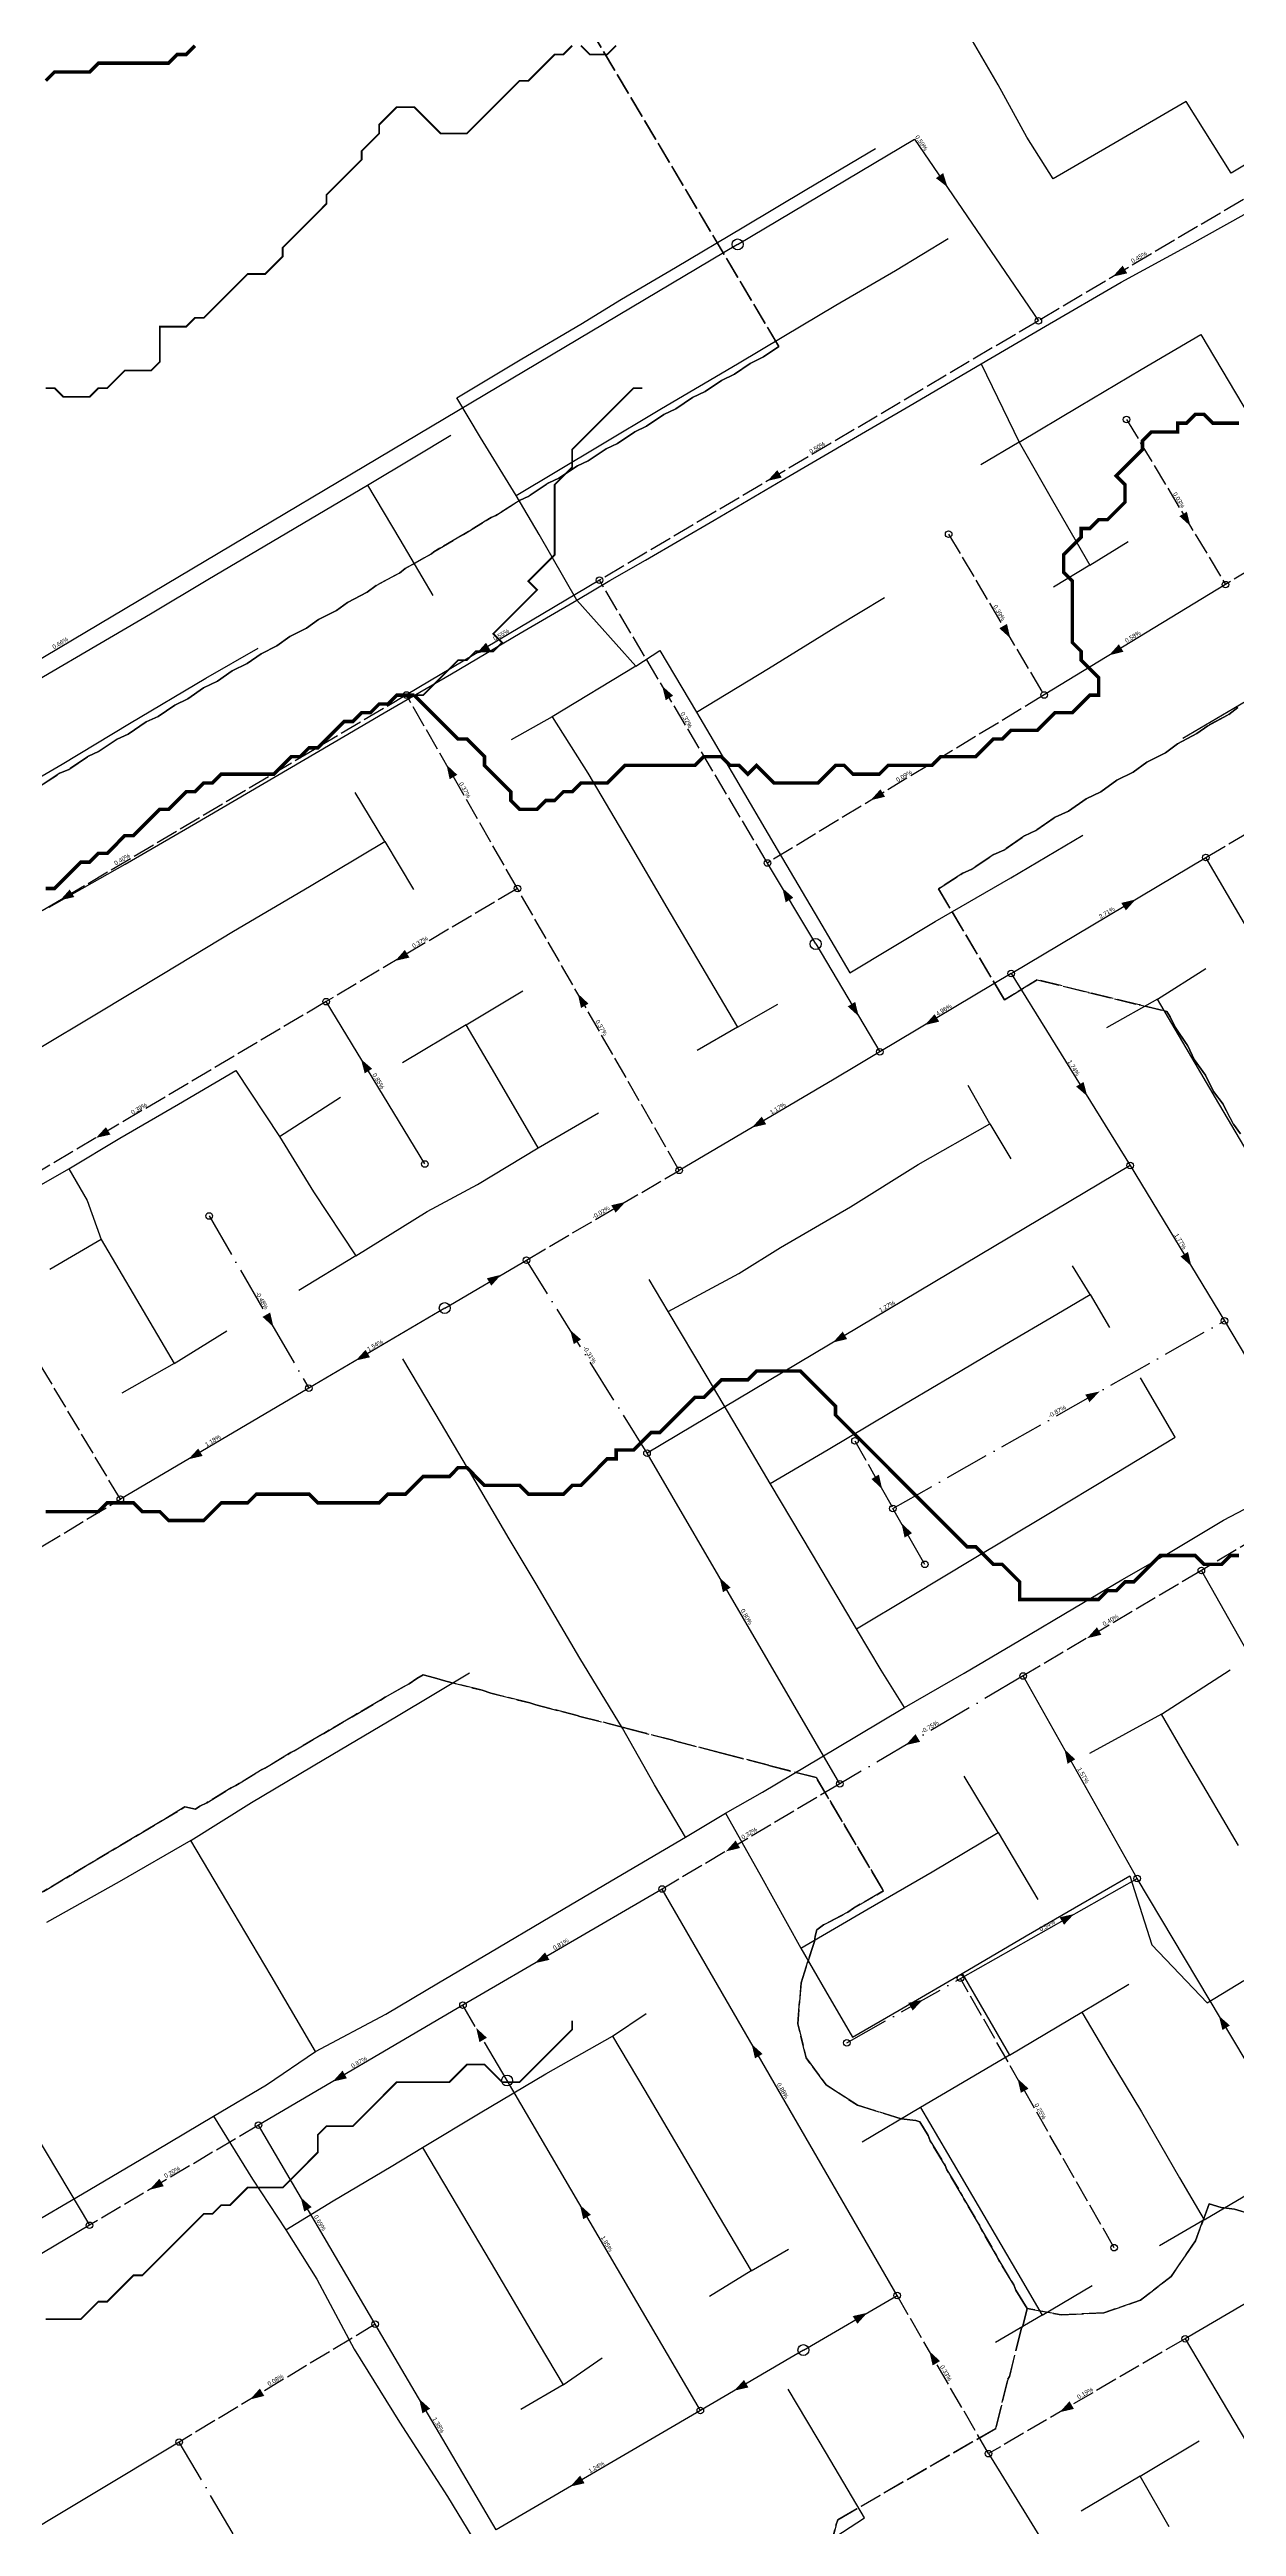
# Model space of a CAD drawing. Header units: metres. Extents: x 442821 to 452274, y 2561971 to 2571293.
# Drawn here: x 445517 to 446058, y 2566022 to 2567151 of the extents above; entities that cross this region are included whole.
import ezdxf
from ezdxf.enums import TextEntityAlignment as Align

# ---------------------------------------------------------------- set-up
doc = ezdxf.new("R2010")
doc.units = ezdxf.units.M
doc.header["$LTSCALE"] = 8
doc.linetypes.add('DASHDOT', pattern=[3.556, 2.54, -0.508, 0, -0.508])
doc.linetypes.add('DASHED', pattern=[1.524, 1.27, -0.254])
for name, color, linetype in [('A_ARROWS', 7, 'Continuous'), ('A_BUILT_2006', 252, 'Continuous'), ('A_CATCHMENTS', 7, 'Continuous'), ('A_GRADIENT', 8, 'Continuous'), ('A_JUNCTIONS', 8, 'Continuous'), ('A_RUNS', 7, 'Continuous'), ('A_STREAMS', 5, 'Continuous')]:
    doc.layers.add(name, color=color, linetype=linetype)

msp = doc.modelspace()

# ---------------------------------------------------------------- linework, layer by layer
at = {"layer": 'A_ARROWS', "color": 2}
for points in [[(445926.4, 2567087.9), (445921.1, 2567092), (445924.4, 2567094.3)], [(446001.7, 2567047.1), (446006.2, 2567052.1), (446008.3, 2567048.6)], [(445844.3, 2566954), (445848.8, 2566958.9), (445850.8, 2566955.5)], [(446037.1, 2566933.4), (446032.1, 2566937.9), (446035.5, 2566939.9)], [(445955, 2566882.3), (445950, 2566886.8), (445953.5, 2566888.8)], [(445711.5, 2566875.2), (445716, 2566880.2), (445718, 2566876.8)], [(446000, 2566874.5), (446004.5, 2566879.5), (446006.6, 2566876.1)], [(445796.3, 2566860.5), (445801.3, 2566856.1), (445797.9, 2566854)], [(445698, 2566824.6), (445702.9, 2566820), (445699.4, 2566818)], [(445891.3, 2566808.4), (445895.8, 2566813.4), (445897.9, 2566810)], [(445521.8, 2566762.8), (445526.2, 2566767.7), (445528.3, 2566764.3)], [(445851.1, 2566768.4), (445856.1, 2566764), (445852.6, 2566761.9)], [(445674.6, 2566735.2), (445679, 2566740.2), (445681.1, 2566736.7)], [(445757.8, 2566720.3), (445762.7, 2566715.7), (445759.3, 2566713.7)], [(445885.9, 2566709.9), (445880.9, 2566714.4), (445884.3, 2566716.5)], [(445916, 2566705.9), (445920.5, 2566710.9), (445922.6, 2566707.5)], [(445659, 2566690.4), (445664.1, 2566686), (445660.7, 2566683.9)], [(445990.1, 2566673.5), (445985, 2566677.9), (445988.4, 2566680)], [(445538.2, 2566654.5), (445542.7, 2566659.4), (445544.8, 2566656)], [(445837.2, 2566659.2), (445841.7, 2566664.2), (445843.7, 2566660.7)], [(445779.6, 2566625.3), (445775.1, 2566620.4), (445773.1, 2566623.8)], [(446037.6, 2566596), (446032.6, 2566600.4), (446036, 2566602.5)], [(445722.9, 2566592.1), (445718.4, 2566587.1), (445716.4, 2566590.5)], [(445619.1, 2566568.3), (445614.1, 2566572.9), (445617.6, 2566574.9)], [(445656.6, 2566553), (445661.1, 2566557.9), (445663.1, 2566554.5)], [(445754.3, 2566567), (445759.3, 2566562.6), (445756, 2566560.5)], [(445874.1, 2566561.2), (445878.6, 2566566.2), (445880.6, 2566562.8)], [(445995.7, 2566538.9), (445991.1, 2566534), (445989.2, 2566537.5)], [(445580.3, 2566508), (445584.8, 2566512.9), (445586.8, 2566509.5)], [(445896.6, 2566494.4), (445891.7, 2566499), (445895.1, 2566501)], [(445905.4, 2566478.9), (445910.2, 2566474.3), (445906.8, 2566472.3)], [(445822.5, 2566454), (445827.5, 2566449.5), (445824, 2566447.4)], [(445990, 2566426.4), (445994.5, 2566431.4), (445996.5, 2566428)], [(445907.3, 2566377.7), (445911.8, 2566382.7), (445913.9, 2566379.2)], [(445979.7, 2566375.8), (445984.6, 2566371.2), (445981.1, 2566369.2)], [(445984.1, 2566300.7), (445979.5, 2566295.8), (445977.5, 2566299.2)], [(445915.1, 2566261.6), (445910.5, 2566256.7), (445908.5, 2566260.2)], [(446050.1, 2566254.3), (446055.1, 2566249.9), (446051.7, 2566247.8)], [(445958.3, 2566225.7), (445963.3, 2566221.1), (445959.8, 2566219.2)]]:
    msp.add_solid(points, dxfattribs=at)
at = {"layer": 'A_ARROWS', "color": 1}
for points in [[(446012.2, 2566763.2), (446007.7, 2566758.2), (446005.6, 2566761.6)], [(445825.3, 2566329.2), (445829.8, 2566334.2), (445831.8, 2566330.8)], [(445738.3, 2566278.3), (445742.9, 2566283.2), (445744.9, 2566279.8)], [(445711.5, 2566248.8), (445716.4, 2566244.3), (445713, 2566242.3)], [(445837.1, 2566241.4), (445842.1, 2566236.9), (445838.6, 2566234.9)], [(445646.1, 2566224.3), (445650.6, 2566229.3), (445652.6, 2566225.8)], [(445562.6, 2566175), (445567.1, 2566180), (445569.1, 2566176.6)], [(445631.5, 2566171.6), (445636.5, 2566167.1), (445633.1, 2566165.1)], [(445758.8, 2566168.1), (445763.8, 2566163.6), (445760.3, 2566161.6)], [(445889.8, 2566118.9), (445885.3, 2566113.9), (445883.2, 2566117.4)], [(445918.1, 2566101.4), (445923, 2566096.9), (445919.6, 2566094.9)], [(445608.4, 2566079.4), (445612.9, 2566084.4), (445614.9, 2566081)], [(445829.1, 2566083.4), (445833.6, 2566088.3), (445835.6, 2566084.9)], [(445685.5, 2566079.7), (445690.5, 2566075.2), (445687, 2566073.1)], [(445754.4, 2566039.7), (445758.9, 2566044.7), (445760.9, 2566041.2)]]:
    msp.add_solid(points, dxfattribs=at)
at = {"layer": 'A_ARROWS', "color": 4}
msp.add_solid([(445977.5, 2566073.6), (445982, 2566078.6), (445984, 2566075.1)], dxfattribs=at)
at = {"layer": 'A_BUILT_2006', "color": 252}
for points in [[(445949.5, 2567134.5), (445934.6, 2567160.1)], [(445962.5, 2567110.7), (445949.5, 2567134.5)], [(446035.2, 2567127), (446004.6, 2567109.2)], [(446055.7, 2567094.3), (446035.2, 2567127)], [(445974.5, 2567091.7), (445962.5, 2567110.7)], [(446090.5, 2567115.2), (446055.7, 2567094.3)], [(445862.2, 2567086.9), (445893.5, 2567105.5)], [(446004.6, 2567109.2), (445974.5, 2567091.7)], [(445833.6, 2567069.8), (445862.2, 2567086.9)], [(446036.6, 2567061.5), (446069.5, 2567079.9)], [(445802.4, 2567051.2), (445833.6, 2567069.8)], [(445902.7, 2567049.9), (445926.7, 2567064.5)], [(446005.5, 2567044.6), (446036.6, 2567061.5)], [(445777.7, 2567036.8), (445802.4, 2567051.2)], [(445875.4, 2567034.1), (445902.7, 2567049.9)], [(445971.1, 2567024.5), (446005.5, 2567044.6)], [(445759.2, 2567025.5), (445777.7, 2567036.8)], [(445851.7, 2567019.9), (445875.4, 2567034.1)], [(445732.3, 2567009.6), (445759.2, 2567025.5)], [(445830.6, 2567007.3), (445851.7, 2567019.9)], [(445941.7, 2567007.3), (445971.1, 2567024.5)], [(446014.7, 2567004.7), (446041.8, 2567020.7)], [(446041.8, 2567020.7), (446057.6, 2566994.2)], [(445702.7, 2566991.9), (445732.3, 2567009.6)], [(445796, 2566987), (445830.6, 2567007.3)], [(445909.3, 2566988.4), (445941.7, 2567007.3)], [(445941.7, 2567007.3), (445959.1, 2566971.6)], [(445986.6, 2566988), (446014.7, 2567004.7)], [(445713.5, 2566973.8), (445702.7, 2566991.9)], [(445767.6, 2566970), (445796, 2566987)], [(445883.5, 2566973.3), (445909.3, 2566988.4)], [(445959.1, 2566971.6), (445986.6, 2566988)], [(446057.6, 2566994.2), (446074.8, 2566965.2)], [(445683.5, 2566965), (445699.9, 2566974.9)], [(445661.9, 2566952.1), (445683.5, 2566965)], [(445729.7, 2566947.4), (445713.5, 2566973.8)], [(445729.7, 2566947.4), (445767.6, 2566970)], [(445851, 2566954.3), (445883.5, 2566973.3)], [(445959.1, 2566971.6), (445941.6, 2566961.3)], [(445959.1, 2566971.6), (445974.3, 2566945.1)], [(445642.6, 2566940.7), (445661.9, 2566952.1)], [(445661.9, 2566952.1), (445676.7, 2566927.2)], [(445820, 2566936.1), (445851, 2566954.3)], [(445615.2, 2566924.4), (445642.6, 2566940.7)], [(445740.3, 2566929.6), (445729.7, 2566947.4)], [(445974.3, 2566945.1), (445991.2, 2566915.6)], [(445757.4, 2566899.6), (445740.3, 2566929.6)], [(445788.7, 2566917.9), (445820, 2566936.1)], [(445589.2, 2566909), (445615.2, 2566924.4)], [(445676.7, 2566927.2), (445691.8, 2566901.7)], [(445772.5, 2566908.6), (445788.7, 2566917.9)], [(445991.2, 2566915.6), (446008.8, 2566926.3)], [(445563, 2566893.4), (445589.2, 2566909)], [(445757.4, 2566899.6), (445772.5, 2566908.6)], [(445991.2, 2566915.6), (445974.7, 2566905.6)], [(445731.6, 2566884.5), (445757.4, 2566899.6)], [(445757.4, 2566899.6), (445784.3, 2566869.6)], [(445875.4, 2566887.4), (445897.6, 2566900.8)], [(445533.7, 2566876.2), (445563, 2566893.4)], [(445700.2, 2566866.1), (445731.6, 2566884.5)], [(445844.7, 2566868.5), (445875.4, 2566887.4)], [(445503.7, 2566858.6), (445533.7, 2566876.2)], [(445588.2, 2566864), (445612.2, 2566877.8)], [(445784.3, 2566869.6), (445795.3, 2566876.6)], [(445795.3, 2566876.6), (445811.9, 2566848.5)], [(445553.4, 2566843.4), (445588.2, 2566864)], [(445669.6, 2566848.2), (445700.2, 2566866.1)], [(445784.3, 2566869.6), (445746.2, 2566846.4)], [(445811.9, 2566848.5), (445844.7, 2566868.5)], [(446080.6, 2566864.2), (446056.9, 2566850.2)], [(446056.9, 2566850.2), (446033.7, 2566836.5)], [(445522.7, 2566824.9), (445553.4, 2566843.4)], [(445639.8, 2566830.8), (445669.6, 2566848.2)], [(445746.2, 2566846.4), (445727.4, 2566836)], [(445746.2, 2566846.4), (445762.4, 2566820.7)], [(445811.9, 2566848.5), (445829.7, 2566818.4)], [(445613.1, 2566815.2), (445639.8, 2566830.8)], [(445489.5, 2566805.6), (445522.7, 2566824.9)], [(445762.4, 2566820.7), (445780.6, 2566789.9)], [(445829.7, 2566818.4), (445847.2, 2566788.6)], [(445583.7, 2566798), (445613.1, 2566815.2)], [(445669.8, 2566789.6), (445656.3, 2566811.9)], [(445551.5, 2566779.2), (445583.7, 2566798)], [(445635.6, 2566769.1), (445669.8, 2566789.6)], [(445669.8, 2566789.6), (445683, 2566767.7)], [(445780.6, 2566789.9), (445798.5, 2566759.5)], [(445847.2, 2566788.6), (445867.5, 2566754.1)], [(445955.2, 2566773.1), (445988.1, 2566792.5)], [(445516.8, 2566759.7), (445551.5, 2566779.2)], [(445920.8, 2566753.1), (445955.2, 2566773.1)], [(445600.9, 2566748.8), (445635.6, 2566769.1)], [(445569, 2566729.4), (445600.9, 2566748.8)], [(445798.5, 2566759.5), (445814, 2566733.3)], [(445867.5, 2566754.1), (445881.9, 2566729.8)], [(445881.9, 2566729.8), (445920.8, 2566753.1)], [(445538.4, 2566711.1), (445569, 2566729.4)], [(445814, 2566733.3), (445830.7, 2566704.9)], [(446022.1, 2566717.8), (446044.1, 2566731.7)], [(445706.9, 2566706), (445732.8, 2566721.5)], [(445830.7, 2566704.9), (445849.1, 2566715.4)], [(446022.1, 2566717.8), (445998.9, 2566704.7)], [(446035.2, 2566695.6), (446022.1, 2566717.8)], [(445511.5, 2566695), (445538.4, 2566711.1)], [(445706.9, 2566706), (445678, 2566688.7)], [(445720, 2566683.8), (445706.9, 2566706)], [(445830.7, 2566704.9), (445812.3, 2566694.3)], [(446048.6, 2566672.7), (446035.2, 2566695.6)], [(445575.8, 2566669.9), (445602, 2566685.2)], [(445602, 2566685.2), (445621.9, 2566655.2)], [(445739.8, 2566649.9), (445720, 2566683.8)], [(445549.1, 2566654.4), (445575.8, 2566669.9)], [(445621.9, 2566655.2), (445649.7, 2566673.1)], [(445945.6, 2566660.9), (445935.8, 2566678.4)], [(446068.9, 2566638.3), (446048.6, 2566672.7)], [(445739.8, 2566649.9), (445767.3, 2566665.9)], [(445913, 2566642.4), (445945.6, 2566660.9)], [(445945.6, 2566660.9), (445955.3, 2566644.9)], [(445525.8, 2566640.4), (445549.1, 2566654.4)], [(445621.9, 2566655.2), (445637.3, 2566629.9)], [(445712.1, 2566633.3), (445739.8, 2566649.9)], [(445513.3, 2566633.2), (445525.8, 2566640.4)], [(445525.8, 2566640.4), (445534.2, 2566626)], [(445882.1, 2566623.1), (445913, 2566642.4)], [(445534.2, 2566626), (445540.6, 2566608.2)], [(445637.3, 2566629.9), (445656.7, 2566600.7)], [(445689.2, 2566620.9), (445712.1, 2566633.3)], [(445656.7, 2566600.7), (445689.2, 2566620.9)], [(445850.3, 2566604.6), (445882.1, 2566623.1)], [(445540.6, 2566608.2), (445517.2, 2566594.5)], [(445540.6, 2566608.2), (445556.7, 2566580.9)], [(445831.2, 2566592.7), (445850.3, 2566604.6)], [(445656.7, 2566600.7), (445630.7, 2566584.9)], [(445799.1, 2566575.3), (445831.2, 2566592.7)], [(445991.4, 2566583.1), (445983.3, 2566596.2)], [(445556.7, 2566580.9), (445573.9, 2566551.7)], [(445799.1, 2566575.3), (445790.4, 2566590)], [(445976.2, 2566574.2), (445991.4, 2566583.1)], [(445991.4, 2566583.1), (446000.3, 2566568.1)], [(445816.8, 2566545.5), (445799.1, 2566575.3)], [(445952.4, 2566560.1), (445976.2, 2566574.2)], [(445573.9, 2566551.7), (445597.9, 2566566.6)], [(445928.1, 2566545.7), (445952.4, 2566560.1)], [(445573.9, 2566551.7), (445550, 2566538.2)], [(445695.7, 2566524.1), (445678.1, 2566553.8)], [(445830.9, 2566521.7), (445816.8, 2566545.5)], [(445900.3, 2566529.3), (445928.1, 2566545.7)], [(446030.2, 2566518), (446014.4, 2566545.1)], [(445711.1, 2566498.1), (445695.7, 2566524.1)], [(445871.9, 2566512.5), (445900.3, 2566529.3)], [(445845.6, 2566496.9), (445830.9, 2566521.7)], [(445845.6, 2566496.9), (445871.9, 2566512.5)], [(446002.8, 2566501.5), (446030.2, 2566518)], [(445971, 2566482.4), (446002.8, 2566501.5)], [(445726.6, 2566471.8), (445711.1, 2566498.1)], [(445864.8, 2566464.6), (445845.6, 2566496.9)], [(446052.2, 2566480.3), (446074.8, 2566492.1)], [(445937.8, 2566462.4), (445971, 2566482.4)], [(446026.3, 2566464.8), (446052.2, 2566480.3)], [(445738.8, 2566451.2), (445726.6, 2566471.8)], [(445884.9, 2566430.7), (445864.8, 2566464.6)], [(445910.2, 2566445.9), (445937.8, 2566462.4)], [(446005.8, 2566453), (446026.3, 2566464.8)], [(445758.8, 2566417.3), (445738.8, 2566451.2)], [(445884.9, 2566430.7), (445910.2, 2566445.9)], [(445984.3, 2566440.3), (446005.8, 2566453)], [(445959.2, 2566425.4), (445984.3, 2566440.3)], [(445896.2, 2566411.8), (445884.9, 2566430.7)], [(445933.9, 2566410.5), (445959.2, 2566425.4)], [(445675.2, 2566390.7), (445708.4, 2566410.7)], [(445778.2, 2566385.4), (445758.8, 2566417.3)], [(445906.7, 2566394.9), (445896.2, 2566411.8)], [(445906.7, 2566394.9), (445933.9, 2566410.5)], [(446024, 2566391.8), (446055.3, 2566412)], [(445642, 2566371.1), (445675.2, 2566390.7)], [(445875.4, 2566376.1), (445906.7, 2566394.9)], [(446024, 2566391.8), (445991.1, 2566373.8)], [(446035.1, 2566372.7), (446024, 2566391.8)], [(445792.8, 2566359.6), (445778.2, 2566385.4)], [(445842, 2566356.3), (445875.4, 2566376.1)], [(445609.1, 2566351.5), (445642, 2566371.1)], [(446044.8, 2566356.2), (446035.1, 2566372.7)], [(445806.9, 2566335.8), (445792.8, 2566359.6)], [(445825.1, 2566346.6), (445842, 2566356.3)], [(445949.4, 2566337.8), (445934, 2566363.5)], [(446059, 2566331.9), (446044.8, 2566356.2)], [(445581.4, 2566334.2), (445609.1, 2566351.5)], [(445806.9, 2566335.8), (445825.1, 2566346.6)], [(445825.1, 2566346.6), (445840.8, 2566318.9)], [(445581.4, 2566334.2), (445548.8, 2566315.4)], [(445597.8, 2566306.6), (445581.4, 2566334.2)], [(445775.6, 2566317.3), (445806.9, 2566335.8)], [(445919.4, 2566320), (445949.4, 2566337.8)], [(445949.4, 2566337.8), (445967.6, 2566307.3)], [(445890.2, 2566303.1), (445919.4, 2566320)], [(445548.8, 2566315.4), (445515.7, 2566296.9)], [(445745.3, 2566299.4), (445775.6, 2566317.3)], [(445840.8, 2566318.9), (445859.5, 2566285.1)], [(445984.3, 2566303.5), (446009.5, 2566318.1)], [(446009.5, 2566318.1), (446019.5, 2566286.7)], [(445618, 2566272.5), (445597.8, 2566306.6)], [(445718.1, 2566283.3), (445745.3, 2566299.4)], [(445859.5, 2566285.1), (445890.2, 2566303.1)], [(445962.3, 2566290.7), (445984.3, 2566303.5)], [(445933, 2566273.6), (445962.3, 2566290.7)], [(446019.5, 2566286.7), (446044.7, 2566260.2)], [(445694.4, 2566269.4), (445718.1, 2566283.3)], [(445859.5, 2566285.1), (445870.8, 2566265.7)], [(445638.3, 2566238.1), (445618, 2566272.5)], [(445670.4, 2566255), (445694.4, 2566269.4)], [(445870.8, 2566265.7), (445883.1, 2566244.6)], [(445904.4, 2566256.8), (445933, 2566273.6)], [(445933, 2566273.6), (445944, 2566254.8)], [(445987.6, 2566255.9), (446009.1, 2566268.7)], [(446044.7, 2566260.2), (446061.5, 2566270.4)], [(445638.3, 2566238.1), (445670.4, 2566255)], [(445773.7, 2566245), (445789, 2566255.4)], [(445883.1, 2566244.6), (445904.4, 2566256.8)], [(445944, 2566254.8), (445954.7, 2566236.4)], [(445954.7, 2566236.4), (445987.6, 2566255.9)], [(445987.6, 2566255.9), (445999.9, 2566235.1)], [(445743.2, 2566227.9), (445773.7, 2566245)], [(445773.7, 2566245), (445788.4, 2566220.2)], [(445615.9, 2566222.8), (445638.3, 2566238.1)], [(445954.7, 2566236.4), (445933.2, 2566223.7)], [(445999.9, 2566235.1), (446014.8, 2566210.5)], [(445591.8, 2566208.5), (445615.9, 2566222.8)], [(445713.3, 2566210), (445743.2, 2566227.9)], [(445788.4, 2566220.2), (445803.9, 2566193.9)], [(445933.2, 2566223.7), (445914, 2566212.5)], [(445565.4, 2566192.9), (445591.8, 2566208.5)], [(445591.8, 2566208.5), (445609.5, 2566179.8)], [(445687.1, 2566194.2), (445713.3, 2566210)], [(445914, 2566212.5), (445887.5, 2566196.7)], [(445914, 2566212.5), (445926.4, 2566191.5)], [(446014.8, 2566210.5), (446032.1, 2566180.4)], [(445532, 2566173.2), (445565.4, 2566192.9)], [(445646.3, 2566169.9), (445672.7, 2566185.6)], [(445672.7, 2566185.6), (445687.1, 2566194.2)], [(445687.1, 2566194.2), (445702.9, 2566167.6)], [(445803.9, 2566193.9), (445819.9, 2566166.7)], [(445926.4, 2566191.5), (445940.4, 2566167.7)], [(445506.6, 2566158.3), (445532, 2566173.2)], [(445609.5, 2566179.8), (445624.7, 2566156.8)], [(446032.1, 2566180.4), (446043.4, 2566161.3)], [(446043.4, 2566161.3), (446073, 2566178.8)], [(445624.7, 2566156.8), (445646.3, 2566169.9)], [(445702.9, 2566167.6), (445720.3, 2566138.2)], [(445819.9, 2566166.7), (445836.8, 2566138.1)], [(445940.4, 2566167.7), (445958.5, 2566136.9)], [(446043.4, 2566161.3), (446023, 2566149.4)], [(445624.7, 2566156.8), (445638.8, 2566134.3)], [(445836.8, 2566138.1), (445853.9, 2566147.9)], [(445638.8, 2566134.3), (445655.9, 2566102.4)], [(445720.3, 2566138.2), (445736.4, 2566110.9)], [(445836.8, 2566138.1), (445817.9, 2566126.3)], [(445958.5, 2566136.9), (445969.6, 2566117.9)], [(445969.6, 2566117.9), (445992.3, 2566131.3)], [(445969.6, 2566117.9), (445948.3, 2566105.4)], [(445736.4, 2566110.9), (445751.1, 2566086.1)], [(445655.9, 2566102.4), (445676.6, 2566069)], [(445751.1, 2566086.1), (445768.9, 2566098.4)], [(445751.1, 2566086.1), (445731.9, 2566074.9)], [(445871.2, 2566054.8), (445853.8, 2566084.1)], [(445676.6, 2566069), (445698.4, 2566035.1)], [(446014.2, 2566044.5), (446041.1, 2566060.5)], [(445888.6, 2566025.5), (445871.2, 2566054.8)], [(446014.2, 2566044.5), (445987.3, 2566028.5)], [(446027.4, 2566021.3), (446014.2, 2566044.5)], [(445698.4, 2566035.1), (445716.9, 2566005)], [(445865.4, 2566010.4), (445888.6, 2566025.5)]]:
    msp.add_lwpolyline(points, dxfattribs=at)
at = {"layer": 'A_CATCHMENTS', "color": 2, "linetype": 'DASHED'}
for points in [[(445512.2, 2566814.5), (445521.7, 2566820.7), (445525.8, 2566822.5), (445534.8, 2566828.5), (445539.3, 2566830.6), (445547.9, 2566836.3), (445552.9, 2566838.6), (445561, 2566844.1), (445566.5, 2566846.6), (445574.1, 2566851.8), (445580, 2566854.7), (445587.2, 2566859.6), (445593.6, 2566862.7), (445600.3, 2566867.4), (445607.1, 2566870.7), (445613.5, 2566875.2), (445620.7, 2566878.8), (445626.6, 2566883), (445634.2, 2566886.8), (445639.7, 2566890.8), (445647.8, 2566894.9), (445652.8, 2566898.5), (445661.8, 2566903.2), (445665.9, 2566906.3), (445676.5, 2566912), (445679.1, 2566914), (445691.1, 2566920.8), (445692.2, 2566921.7), (445705.4, 2566929.4), (445705.7, 2566929.5), (445718.4, 2566937.3), (445720.4, 2566938.2), (445731.5, 2566945.2), (445735.2, 2566946.8), (445744.6, 2566953.1), (445749.2, 2566955.2), (445757.7, 2566960.8), (445762.5, 2566963.1), (445770.8, 2566968.6), (445775.9, 2566971), (445783.9, 2566976.4), (445789.2, 2566978.9), (445797, 2566984.2), (445802.5, 2566986.8), (445810.1, 2566992), (445815.9, 2566994.7), (445823.3, 2566999.7), (445829.2, 2567002.6), (445836.4, 2567007.5), (445842.5, 2567010.5), (445849.5, 2567015.3), (445694.8, 2567275.5)], [(446058.8, 2566850.7), (446054.6, 2566847.5), (446045, 2566842.4), (446040.1, 2566838.8), (446031.2, 2566834.1), (446025.7, 2566830.1), (446025.7, 2566830.1), (446017.3, 2566825.8), (446011, 2566821.2), (446003.5, 2566817.5), (445996.3, 2566812.3), (445989.6, 2566809.1), (445981.5, 2566803.5), (445975.5, 2566800.7), (445966.7, 2566794.6), (445961.5, 2566792.2), (445952, 2566785.7), (445947.5, 2566783.7), (445937.2, 2566776.9), (445933.4, 2566775.2), (445922.3, 2566768), (445952.4, 2566717.4), (445967.2, 2566726.6), (445990.5, 2566720.8), (445990.6, 2566720.8), (446013.8, 2566715.1), (446014.1, 2566715.1), (446026.3, 2566712.1), (446027.9, 2566709.7), (446030.1, 2566705), (446035.9, 2566696.4), (446038.9, 2566690.3), (446044, 2566683.1), (446047.7, 2566675.6), (446052, 2566669.8), (446056.7, 2566660.7), (446059.9, 2566656.4)], [(446075.4, 2566160.6), (446057.2, 2566166.2), (446051.1, 2566166.9), (446045.7, 2566168.6), (446039.4, 2566151.7), (446028.3, 2566135.5), (446014.4, 2566124.6), (445997.7, 2566118.9), (445978.2, 2566118), (445962.7, 2566120.9), (445957.5, 2566129.2), (445956.6, 2566131.6), (445949.3, 2566143.7), (445948.7, 2566145.1), (445941.4, 2566157.6), (445940.9, 2566158.8), (445933.8, 2566170.9), (445933.1, 2566172.4), (445926.1, 2566184.1), (445925.3, 2566186), (445918.5, 2566197.3), (445917.5, 2566199.7), (445913.7, 2566205.9), (445912, 2566206.5), (445905.2, 2566207.3), (445885.4, 2566213.5), (445871, 2566222.8), (445861.9, 2566235.2), (445858.1, 2566250.7), (445859.7, 2566269.3), (445865.7, 2566288.2), (445866, 2566290.6), (445866.8, 2566293.5), (445869.8, 2566295.7), (445881, 2566301.5), (445883.5, 2566303.4), (445897.2, 2566311.2), (445866.5, 2566362.9), (445845, 2566368.4), (445844.7, 2566368.6), (445823.5, 2566374), (445822.9, 2566374.2), (445801.9, 2566379.6), (445801.1, 2566379.9), (445780.4, 2566385.2), (445779.3, 2566385.6), (445758.8, 2566390.8), (445757.5, 2566391.2), (445738.7, 2566396), (445735.9, 2566396.9), (445718.2, 2566401.4), (445714.2, 2566402.7), (445697.7, 2566406.8), (445692.5, 2566408.4), (445687.4, 2566409.7), (445684.4, 2566408), (445680.9, 2566405.7), (445670, 2566399.5), (445667.9, 2566398.2), (445655.7, 2566391.1), (445655, 2566390.6), (445642, 2566383), (445641.4, 2566382.7), (445628.5, 2566375.1), (445627, 2566374.3), (445615.2, 2566367.2), (445613.9, 2566366.6), (445601.9, 2566359.3), (445599.8, 2566358.2), (445588.7, 2566351.4), (445585.6, 2566349.8), (445583.5, 2566348.5), (445578.7, 2566349.5), (445420.1, 2566254.7)]]:
    msp.add_lwpolyline(points, dxfattribs=at)
at = {"layer": 'A_CATCHMENTS', "color": 4, "linetype": 'DASHED'}
for points in [[(445694.8, 2567275.5), (445849.5, 2567015.3), (445842.5, 2567010.5), (445836.4, 2567007.5), (445829.2, 2567002.6), (445823.3, 2566999.7), (445815.9, 2566994.7), (445810.1, 2566992), (445802.5, 2566986.8), (445797, 2566984.2), (445789.2, 2566978.9), (445783.9, 2566976.4), (445775.9, 2566971), (445770.8, 2566968.6), (445762.5, 2566963.1), (445757.7, 2566960.8), (445749.2, 2566955.2), (445744.6, 2566953.1), (445735.2, 2566946.8), (445731.5, 2566945.2), (445720.4, 2566938.2), (445718.4, 2566937.3), (445705.7, 2566929.5), (445705.4, 2566929.4), (445692.2, 2566921.7), (445691.1, 2566920.8), (445679.1, 2566914), (445676.5, 2566912), (445665.9, 2566906.3), (445661.8, 2566903.2), (445652.8, 2566898.5), (445647.8, 2566894.9), (445639.7, 2566890.8), (445634.2, 2566886.8), (445626.6, 2566883), (445620.7, 2566878.8), (445613.5, 2566875.2), (445607.1, 2566870.7), (445600.3, 2566867.4), (445593.6, 2566862.7), (445587.2, 2566859.6), (445580, 2566854.7), (445574.1, 2566851.8), (445566.5, 2566846.6), (445561, 2566844.1), (445552.9, 2566838.6), (445547.9, 2566836.3), (445539.3, 2566830.6), (445534.8, 2566828.5), (445525.8, 2566822.5), (445521.7, 2566820.7), (445512.2, 2566814.5)], [(445869.6, 2565998.4), (445875.6, 2566022.4), (445876.4, 2566024.6), (445948.4, 2566066.2), (445953.9, 2566088.6), (445954.6, 2566089.8), (445959.9, 2566111.4), (445960.9, 2566113.4), (445962.7, 2566120.9), (445978.2, 2566118), (445997.7, 2566118.9), (446014.4, 2566124.6), (446028.3, 2566135.5), (446039.4, 2566151.7), (446045.7, 2566168.6), (446051.1, 2566166.9), (446057.2, 2566166.2), (446075.4, 2566160.6)]]:
    msp.add_lwpolyline(points, dxfattribs=at)
at = {"layer": 'A_CATCHMENTS', "color": 1, "linetype": 'DASHED'}
for points in [[(446059.9, 2566656.4), (446056.7, 2566660.7), (446052, 2566669.8), (446047.7, 2566675.6), (446044, 2566683.1), (446038.9, 2566690.3), (446035.9, 2566696.4), (446030.1, 2566705), (446030.1, 2566705), (446027.9, 2566709.7), (446026.3, 2566712.1), (446014.1, 2566715.1), (446013.8, 2566715.1), (445990.6, 2566720.8), (445990.5, 2566720.8), (445967.2, 2566726.6), (445952.4, 2566717.4), (445922.3, 2566768), (445933.4, 2566775.2), (445937.2, 2566776.9), (445947.5, 2566783.7), (445952, 2566785.7), (445961.5, 2566792.2), (445966.7, 2566794.6), (445975.5, 2566800.7), (445981.5, 2566803.5), (445989.6, 2566809.1), (445996.3, 2566812.3), (446003.5, 2566817.5), (446011, 2566821.2), (446017.3, 2566825.8), (446025.7, 2566830.1), (446031.2, 2566834.1), (446040.1, 2566838.8), (446045, 2566842.4), (446054.6, 2566847.5), (446058.8, 2566850.7)], [(445420.1, 2566254.7), (445578.7, 2566349.5), (445583.5, 2566348.5), (445585.6, 2566349.8), (445588.7, 2566351.4), (445599.8, 2566358.2), (445601.9, 2566359.3), (445613.9, 2566366.6), (445615.2, 2566367.2), (445627, 2566374.3), (445628.5, 2566375.1), (445641.4, 2566382.7), (445642, 2566383), (445655, 2566390.6), (445655.7, 2566391.1), (445667.9, 2566398.2), (445670, 2566399.5), (445680.9, 2566405.7), (445684.4, 2566408), (445687.4, 2566409.7), (445692.5, 2566408.4), (445697.7, 2566406.8), (445714.2, 2566402.7), (445718.2, 2566401.4), (445735.9, 2566396.9), (445738.7, 2566396), (445757.5, 2566391.2), (445758.8, 2566390.8), (445779.3, 2566385.6), (445780.4, 2566385.2), (445801.1, 2566379.9), (445801.9, 2566379.6), (445822.9, 2566374.2), (445823.5, 2566374), (445844.7, 2566368.6), (445845, 2566368.4), (445866.5, 2566362.9), (445897.2, 2566311.2), (445883.5, 2566303.4), (445881, 2566301.5), (445869.8, 2566295.7), (445866.8, 2566293.5), (445866, 2566290.6), (445865.7, 2566288.2), (445859.7, 2566269.3), (445858.1, 2566250.7), (445861.9, 2566235.2), (445871, 2566222.8), (445885.4, 2566213.5), (445905.2, 2566207.3), (445912, 2566206.5), (445913.7, 2566205.9), (445917.5, 2566199.7), (445918.5, 2566197.3), (445925.3, 2566186), (445926.1, 2566184.1), (445933.1, 2566172.4), (445933.8, 2566170.9), (445940.9, 2566158.8), (445941.4, 2566157.6), (445948.7, 2566145.1), (445949.3, 2566143.7), (445956.6, 2566131.6), (445957.5, 2566129.2), (445962.7, 2566120.9), (445960.9, 2566113.4), (445959.9, 2566111.4), (445954.6, 2566089.8), (445953.9, 2566088.6), (445948.4, 2566066.2), (445876.4, 2566024.6), (445875.6, 2566022.4), (445869.6, 2565998.4)]]:
    msp.add_lwpolyline(points, dxfattribs=at)
at = {"layer": 'A_JUNCTIONS', "color": 30}
for centre in [(445830.7, 2567061.8), (445866.3, 2566742.9), (445697.2, 2566576.9), (445725.6, 2566224.8), (445860.7, 2566101.9)]:
    msp.add_circle(centre, 2.5, dxfattribs=at)
at = {"layer": 'A_JUNCTIONS'}
for centre in [(445967.8, 2567027), (446008, 2566982), (445926.9, 2566929.7), (445767.7, 2566908.7), (446053.1, 2566906.7), (445679.7, 2566856.4), (445970.4, 2566856.4), (446044.2, 2566782.3), (445844.3, 2566779.8), (445730.3, 2566768.2), (445955.4, 2566729.4), (445643.1, 2566716.6), (445895.5, 2566693.7), (445688.1, 2566642.6), (445804.1, 2566639.7), (446009.7, 2566641.9), (445589.8, 2566618.9), (445734.4, 2566598.8), (446052.7, 2566571.1), (445635.2, 2566540.4), (445789.4, 2566510.8), (445884.2, 2566516.4), (445549.3, 2566489.8), (445901.5, 2566485.6), (445916, 2566460.1), (446042.1, 2566457.3), (445960.9, 2566409.2), (445877.3, 2566360), (445796.3, 2566312.1), (446012.8, 2566316.9), (445932.3, 2566271.4), (445705.5, 2566259.1), (445880.5, 2566242), (445612.3, 2566204.5), (445535.2, 2566158.8), (446002.3, 2566148.6), (445903.4, 2566126.8), (445665.5, 2566113.7), (446034.7, 2566107.1), (445813.7, 2566074.4), (445576.1, 2566060), (445945.1, 2566054.7)]:
    msp.add_circle(centre, 1.5, dxfattribs=at)
at = {"layer": 'A_RUNS', "color": 2}
for points in [[(445830.7, 2567061.8), (445911.4, 2567109.8), (445967.8, 2567027)], [(445767.7, 2566908.7), (445679.7, 2566856.4)], [(446053.1, 2566906.7), (445970.4, 2566856.4)], [(445866.3, 2566742.9), (445844.3, 2566779.8)], [(445866.3, 2566742.9), (445895.5, 2566693.7)], [(445955.4, 2566729.4), (445895.5, 2566693.7)], [(445955.4, 2566729.4), (446009.7, 2566641.9)], [(445688.1, 2566642.6), (445643.1, 2566716.6)], [(445895.5, 2566693.7), (445885.7, 2566687.8), (445874.7, 2566681.3), (445804.1, 2566639.7)], [(446009.7, 2566641.9), (445789.4, 2566510.8)], [(446009.7, 2566641.9), (446052.7, 2566571.1)], [(445697.2, 2566576.9), (445734.4, 2566598.8)], [(445697.2, 2566576.9), (445635.2, 2566540.4)], [(446052.7, 2566571.1), (446099.9, 2566491.7)], [(445635.2, 2566540.4), (445549.3, 2566489.8)], [(445877.3, 2566360), (445789.4, 2566510.8)], [(445916, 2566460.1), (445901.5, 2566485.6)], [(446092.6, 2566368.1), (446042.1, 2566457.3)], [(446012.8, 2566316.9), (445960.9, 2566409.2)], [(445932.3, 2566271.3), (446012.8, 2566316.9)], [(446111.3, 2566151.9), (446012.8, 2566316.9)]]:
    msp.add_lwpolyline(points, dxfattribs=at)
at = {"layer": 'A_RUNS', "color": 2, "linetype": 'DASHED'}
for points in [[(446061.3, 2567082.3), (445967.8, 2567027)], [(445967.8, 2567027), (445767.7, 2566908.7)], [(446222, 2567009.5), (446053.1, 2566906.7)], [(446008, 2566982), (446053.1, 2566906.7)], [(445926.9, 2566929.7), (445970.4, 2566856.4)], [(445844.3, 2566779.8), (445767.7, 2566908.7)], [(445679.7, 2566856.4), (445422.2, 2566703.7)], [(445730.3, 2566768.2), (445679.7, 2566856.4)], [(445970.4, 2566856.4), (445844.3, 2566779.8)], [(445730.3, 2566768.2), (445643.1, 2566716.6)], [(445804.1, 2566639.7), (445730.3, 2566768.2)], [(445643.1, 2566716.6), (445474, 2566616.5)], [(445734.4, 2566598.8), (445804.1, 2566639.7)], [(445549.3, 2566489.8), (445474, 2566616.5)], [(445884.2, 2566516.4), (445901.5, 2566485.6)], [(445450.6, 2566430.2), (445549.3, 2566489.8)], [(446099.9, 2566491.7), (446042.1, 2566457.3)], [(446042.1, 2566457.3), (445960.9, 2566409.2)], [(446002.3, 2566148.6), (445932.3, 2566271.3)]]:
    msp.add_lwpolyline(points, dxfattribs=at)
at = {"layer": 'A_RUNS', "color": 4}
for points in [[(445830.7, 2567061.8), (445436.1, 2566827.2), (445201.2, 2566933.1)], [(446111.3, 2566151.9), (446034.7, 2566107.1)], [(446034.7, 2566107.1), (446133, 2565941.4)], [(445945.1, 2566054.7), (446014.8, 2565941.5)]]:
    msp.add_lwpolyline(points, dxfattribs=at)
at = {"layer": 'A_RUNS', "color": 1, "linetype": 'DASHED'}
for points in [[(446044.2, 2566782.3), (446131.4, 2566834.1)], [(445877.3, 2566360), (445796.3, 2566312.1)], [(445612.3, 2566204.5), (445535.2, 2566158.8)], [(445945.1, 2566054.7), (445903.4, 2566126.8)], [(445665.5, 2566113.7), (445576.1, 2566060)]]:
    msp.add_lwpolyline(points, dxfattribs=at)
at = {"layer": 'A_RUNS', "color": 1}
for points in [[(445955.4, 2566729.4), (446044.2, 2566782.3)], [(446107, 2566674.9), (446044.2, 2566782.3)], [(445796.3, 2566312.1), (445705.4, 2566259.1)], [(445903.4, 2566126.8), (445796.3, 2566312.1)], [(445466.8, 2566273.3), (445535.2, 2566158.8)], [(445705.4, 2566259.1), (445612.3, 2566204.5)], [(445813.7, 2566074.4), (445725.6, 2566224.8)], [(445665.5, 2566113.7), (445612.3, 2566204.5)], [(445535.2, 2566158.8), (445451.9, 2566109.5)], [(445860.7, 2566101.9), (445903.4, 2566126.8)], [(445720.6, 2566020), (445665.5, 2566113.7)], [(445860.7, 2566101.9), (445813.7, 2566074.4)], [(445813.7, 2566074.4), (445720.6, 2566020)], [(445576.1, 2566060), (445413, 2565962.1)]]:
    msp.add_lwpolyline(points, dxfattribs=at)
at = {"layer": 'A_RUNS', "color": 2, "linetype": 'DASHDOT'}
for points in [[(445589.8, 2566618.9), (445635.2, 2566540.4)], [(445789.4, 2566510.8), (445734.4, 2566598.8)], [(445901.5, 2566485.6), (446052.7, 2566571.1)], [(445960.9, 2566409.2), (445877.3, 2566360)], [(445880.5, 2566242), (445932.3, 2566271.3)]]:
    msp.add_lwpolyline(points, dxfattribs=at)
at = {"layer": 'A_RUNS', "color": 1, "linetype": 'DASHDOT'}
for points in [[(445725.6, 2566224.8), (445705.4, 2566259.1)], [(445644.2, 2565944.4), (445576.1, 2566060)]]:
    msp.add_lwpolyline(points, dxfattribs=at)
at = {"layer": 'A_RUNS', "color": 4, "linetype": 'DASHED'}
msp.add_lwpolyline([(446034.7, 2566107.1), (445945.1, 2566054.7)], dxfattribs=at)
at = {"layer": 'A_STREAMS', "color": 5}
for points, const_width in [([(445583.3, 2567152.4), (445579.3, 2567148.4), (445575.3, 2567148.4), (445571.3, 2567144.4), (445567.3, 2567144.4), (445563.3, 2567144.4), (445559.3, 2567144.4), (445555.3, 2567144.4), (445551.3, 2567144.4), (445547.3, 2567144.4), (445543.3, 2567144.4), (445539.3, 2567144.4), (445535.3, 2567140.4), (445531.3, 2567140.4), (445527.3, 2567140.4), (445523.3, 2567140.4), (445519.3, 2567140.4), (445515.3, 2567136.4)], 1.6), ([(445755.3, 2567152.4), (445751.3, 2567148.4), (445747.3, 2567148.4), (445743.3, 2567144.4), (445739.3, 2567140.4), (445735.3, 2567136.4), (445731.3, 2567136.4), (445727.3, 2567132.4), (445723.3, 2567128.4), (445719.3, 2567124.4), (445715.3, 2567120.4), (445711.3, 2567116.4), (445707.3, 2567112.4), (445703.3, 2567112.4), (445699.3, 2567112.4), (445695.3, 2567112.4), (445691.3, 2567116.4), (445687.3, 2567120.4), (445683.3, 2567124.4), (445679.3, 2567124.4), (445675.3, 2567124.4), (445671.3, 2567120.4), (445667.3, 2567116.4), (445667.3, 2567112.4), (445663.3, 2567108.4), (445659.3, 2567104.4), (445659.3, 2567100.4), (445655.3, 2567096.4), (445651.3, 2567092.4), (445647.3, 2567088.4), (445643.3, 2567084.4), (445643.3, 2567080.4), (445639.3, 2567076.3), (445635.3, 2567072.3), (445631.3, 2567068.3), (445627.3, 2567064.3), (445623.3, 2567060.3), (445623.3, 2567056.3), (445619.3, 2567052.3), (445615.3, 2567048.3), (445611.3, 2567048.3), (445607.3, 2567048.3), (445603.3, 2567044.3), (445599.3, 2567040.3), (445595.3, 2567036.3), (445591.3, 2567032.3), (445587.3, 2567028.3), (445583.3, 2567028.3), (445579.3, 2567024.3), (445575.3, 2567024.3), (445571.3, 2567024.3), (445567.3, 2567024.3), (445567.3, 2567020.3), (445567.3, 2567016.3), (445567.3, 2567012.3), (445567.3, 2567008.3), (445563.3, 2567004.3), (445559.3, 2567004.3), (445555.3, 2567004.3), (445551.3, 2567004.3), (445547.3, 2567000.3), (445543.3, 2566996.3), (445539.3, 2566996.3), (445535.3, 2566992.3), (445531.3, 2566992.3), (445527.3, 2566992.3), (445523.3, 2566992.3), (445519.3, 2566996.3), (445515.3, 2566996.3)], 0.8), ([(445775.3, 2567152.4), (445771.3, 2567148.4), (445767.3, 2567148.4), (445763.3, 2567148.4), (445759.3, 2567152.4)], 0.8), ([(445787.3, 2566996.3), (445783.3, 2566996.3), (445779.3, 2566992.3), (445775.3, 2566988.3), (445771.3, 2566984.3), (445767.3, 2566980.3), (445763.3, 2566976.3), (445759.3, 2566972.3), (445755.3, 2566968.3), (445755.3, 2566964.3), (445755.3, 2566960.3), (445751.3, 2566956.3), (445747.3, 2566952.3), (445747.3, 2566948.3), (445747.3, 2566944.3), (445747.3, 2566940.3), (445747.3, 2566936.3), (445747.3, 2566932.3), (445747.3, 2566928.3), (445747.3, 2566924.3), (445747.3, 2566920.3), (445743.3, 2566916.3), (445739.3, 2566912.3), (445735.3, 2566908.3), (445739.3, 2566904.3), (445735.3, 2566900.3), (445731.3, 2566896.3), (445727.3, 2566892.3), (445723.3, 2566888.3), (445719.3, 2566884.3), (445723.3, 2566880.3), (445719.3, 2566876.3), (445715.3, 2566876.3), (445711.3, 2566876.3), (445707.3, 2566872.3), (445703.3, 2566872.3), (445699.3, 2566868.3), (445695.3, 2566864.3), (445691.3, 2566860.3), (445687.3, 2566856.3), (445683.3, 2566856.3)], 0.8), ([(446059.3, 2566980.3), (446055.3, 2566980.3), (446051.3, 2566980.3), (446047.3, 2566980.3), (446043.3, 2566984.3), (446039.3, 2566984.3), (446035.3, 2566980.3), (446031.3, 2566980.3), (446031.3, 2566976.3), (446027.3, 2566976.3), (446023.3, 2566976.3), (446019.3, 2566976.3), (446015.3, 2566972.3), (446015.3, 2566968.3), (446011.3, 2566964.3), (446007.3, 2566960.3), (446003.3, 2566956.3), (446007.3, 2566952.3), (446007.3, 2566948.3), (446007.3, 2566944.3), (446003.3, 2566940.3), (445999.3, 2566936.3), (445995.3, 2566936.3), (445991.3, 2566932.3), (445987.3, 2566932.3), (445987.3, 2566928.3), (445983.3, 2566924.3), (445979.3, 2566920.3), (445979.3, 2566916.3), (445979.3, 2566912.3), (445983.3, 2566908.3), (445983.3, 2566904.3), (445983.3, 2566900.3), (445983.3, 2566896.3), (445983.3, 2566892.3), (445983.3, 2566888.3), (445983.3, 2566884.3), (445983.3, 2566880.3), (445987.3, 2566876.3), (445987.3, 2566872.3), (445991.3, 2566868.3), (445995.3, 2566864.3), (445995.3, 2566860.3), (445995.3, 2566856.3), (445991.3, 2566856.3), (445987.3, 2566852.3), (445983.3, 2566848.3), (445979.3, 2566848.3), (445975.3, 2566848.3), (445971.3, 2566844.3), (445967.3, 2566840.3), (445963.3, 2566840.3), (445959.3, 2566840.3), (445955.3, 2566840.3), (445951.3, 2566836.3), (445947.3, 2566836.3), (445943.3, 2566832.3), (445939.3, 2566828.3), (445935.3, 2566828.3), (445931.3, 2566828.3), (445927.3, 2566828.3), (445923.3, 2566828.3), (445919.3, 2566824.3), (445915.3, 2566824.3), (445911.3, 2566824.3), (445907.3, 2566824.3), (445903.3, 2566824.3), (445899.3, 2566824.3), (445895.3, 2566820.3), (445891.3, 2566820.3), (445887.3, 2566820.3), (445883.3, 2566820.3), (445879.3, 2566824.3), (445875.3, 2566824.3), (445871.3, 2566820.3), (445867.3, 2566816.3), (445863.3, 2566816.3), (445859.3, 2566816.3), (445855.3, 2566816.3), (445851.3, 2566816.3), (445847.3, 2566816.3), (445843.3, 2566820.3), (445839.3, 2566824.3), (445835.3, 2566820.3), (445831.3, 2566824.3), (445827.3, 2566824.3), (445823.3, 2566828.3), (445819.3, 2566828.3), (445815.3, 2566828.3), (445811.3, 2566824.3), (445807.3, 2566824.3), (445803.3, 2566824.3), (445799.3, 2566824.3), (445795.3, 2566824.3), (445791.3, 2566824.3), (445787.3, 2566824.3), (445783.3, 2566824.3), (445779.3, 2566824.3), (445775.3, 2566820.3), (445771.3, 2566816.3), (445767.3, 2566816.3), (445763.3, 2566816.3), (445759.3, 2566816.3), (445755.3, 2566812.3), (445751.3, 2566812.3), (445747.3, 2566808.3), (445743.3, 2566808.3), (445739.3, 2566804.3), (445735.3, 2566804.3), (445731.3, 2566804.3), (445727.3, 2566808.3), (445727.3, 2566812.3), (445723.3, 2566816.3), (445719.3, 2566820.3), (445715.3, 2566824.3), (445715.3, 2566828.3), (445711.3, 2566832.3), (445707.3, 2566836.3), (445703.3, 2566836.3), (445699.3, 2566840.3), (445695.3, 2566844.3), (445691.3, 2566848.3), (445687.3, 2566852.3), (445683.3, 2566856.3)], 1.6), ([(445683.3, 2566856.3), (445679.3, 2566856.3), (445675.3, 2566856.3), (445671.3, 2566852.3), (445667.3, 2566852.3), (445663.3, 2566848.3), (445659.3, 2566848.3), (445655.3, 2566844.3), (445651.3, 2566844.3), (445647.3, 2566840.3), (445643.3, 2566836.3), (445639.3, 2566832.3), (445635.3, 2566832.3), (445631.3, 2566828.3), (445627.3, 2566828.3), (445623.3, 2566824.3), (445619.3, 2566820.3), (445615.3, 2566820.3), (445611.3, 2566820.3), (445607.3, 2566820.3), (445603.3, 2566820.3), (445599.3, 2566820.3), (445595.3, 2566820.3), (445591.3, 2566816.3), (445587.3, 2566816.3), (445583.3, 2566812.3), (445579.3, 2566812.3), (445575.3, 2566808.3), (445571.3, 2566804.3), (445567.3, 2566804.3), (445563.3, 2566800.3), (445559.3, 2566796.3), (445555.3, 2566792.3), (445551.3, 2566792.3), (445547.3, 2566788.2), (445543.3, 2566784.2), (445539.3, 2566784.2), (445535.3, 2566780.2), (445531.3, 2566780.2), (445527.3, 2566776.2), (445523.3, 2566772.2), (445519.3, 2566768.2), (445515.3, 2566768.2)], 1.6), ([(446059.3, 2566464.1), (446055.3, 2566464.1), (446051.3, 2566460.1), (446047.3, 2566460.1), (446043.3, 2566460.1), (446039.3, 2566464.1), (446035.3, 2566464.1), (446031.3, 2566464.1), (446027.3, 2566464.1), (446023.3, 2566464.1), (446019.3, 2566460.1), (446015.3, 2566456.1), (446011.3, 2566452.1), (446007.3, 2566452.1), (446003.3, 2566448.1), (445999.3, 2566448.1), (445995.3, 2566444.1), (445991.3, 2566444.1), (445987.3, 2566444.1), (445983.3, 2566444.1), (445979.3, 2566444.1), (445975.3, 2566444.1), (445971.3, 2566444.1), (445967.3, 2566444.1), (445963.3, 2566444.1), (445959.3, 2566444.1), (445959.3, 2566448.1), (445959.3, 2566452.1), (445955.3, 2566456.1), (445951.3, 2566460.1), (445947.3, 2566460.1), (445943.3, 2566464.1), (445939.3, 2566468.1), (445935.3, 2566468.1), (445931.3, 2566472.1), (445927.3, 2566476.1), (445923.3, 2566480.1), (445919.3, 2566484.1), (445915.3, 2566488.1), (445911.3, 2566492.1), (445907.3, 2566496.1), (445903.3, 2566500.1), (445899.3, 2566504.2), (445895.3, 2566508.2), (445891.3, 2566512.2), (445887.3, 2566516.2), (445883.3, 2566520.2), (445879.3, 2566524.2), (445875.3, 2566528.2), (445875.3, 2566532.2), (445871.3, 2566536.2), (445867.3, 2566540.2), (445863.3, 2566544.2), (445859.3, 2566548.2), (445855.3, 2566548.2), (445851.3, 2566548.2), (445847.3, 2566548.2), (445843.3, 2566548.2), (445839.3, 2566548.2), (445835.3, 2566544.2), (445831.3, 2566544.2), (445827.3, 2566544.2), (445823.3, 2566544.2), (445819.3, 2566540.2), (445815.3, 2566536.2), (445811.3, 2566536.2), (445807.3, 2566532.2), (445803.3, 2566528.2), (445799.3, 2566524.2), (445795.3, 2566520.2), (445791.3, 2566520.2), (445787.3, 2566516.2), (445783.3, 2566512.2), (445779.3, 2566512.2), (445775.3, 2566512.2), (445775.3, 2566508.2), (445771.3, 2566508.2), (445767.3, 2566504.2), (445763.3, 2566500.1), (445759.3, 2566496.1), (445755.3, 2566496.1), (445751.3, 2566492.1), (445747.3, 2566492.1), (445743.3, 2566492.1), (445739.3, 2566492.1), (445735.3, 2566492.1), (445731.3, 2566496.1), (445727.3, 2566496.1), (445723.3, 2566496.1), (445719.3, 2566496.1), (445715.3, 2566496.1), (445711.3, 2566500.1), (445707.3, 2566504.2), (445703.3, 2566504.2), (445699.3, 2566500.1), (445695.3, 2566500.1), (445691.3, 2566500.1), (445687.3, 2566500.1), (445683.3, 2566496.1), (445679.3, 2566492.1), (445675.3, 2566492.1), (445671.3, 2566492.1), (445667.3, 2566488.1), (445663.3, 2566488.1), (445659.3, 2566488.1), (445655.3, 2566488.1), (445651.3, 2566488.1), (445647.3, 2566488.1), (445643.3, 2566488.1), (445639.3, 2566488.1), (445635.3, 2566492.1), (445631.3, 2566492.1), (445627.3, 2566492.1), (445623.3, 2566492.1), (445619.3, 2566492.1), (445615.3, 2566492.1), (445611.3, 2566492.1), (445607.3, 2566488.1), (445603.3, 2566488.1), (445599.3, 2566488.1), (445595.3, 2566488.1), (445591.3, 2566484.1), (445587.3, 2566480.1), (445583.3, 2566480.1), (445579.3, 2566480.1), (445575.3, 2566480.1), (445571.3, 2566480.1), (445567.3, 2566484.1), (445563.3, 2566484.1), (445559.3, 2566484.1), (445555.3, 2566488.1), (445551.3, 2566488.1), (445547.3, 2566488.1), (445543.3, 2566488.1), (445539.3, 2566484.1), (445535.3, 2566484.1), (445531.3, 2566484.1), (445527.3, 2566484.1), (445523.3, 2566484.1), (445519.3, 2566484.1), (445515.3, 2566484.1)], 1.6), ([(445755.3, 2566252.1), (445755.3, 2566248.1), (445751.3, 2566244.1), (445747.3, 2566240.1), (445743.3, 2566236.1), (445739.3, 2566232.1), (445735.3, 2566228.1), (445731.3, 2566224.1), (445727.3, 2566224.1), (445723.3, 2566224.1), (445719.3, 2566228.1), (445715.3, 2566232.1), (445711.3, 2566232.1), (445707.3, 2566232.1), (445703.3, 2566228.1), (445699.3, 2566224.1), (445695.3, 2566224.1), (445691.3, 2566224.1), (445687.3, 2566224.1), (445683.3, 2566224.1), (445679.3, 2566224.1), (445675.3, 2566224.1), (445671.3, 2566220.1), (445667.3, 2566216), (445663.3, 2566212), (445659.3, 2566208), (445655.3, 2566204), (445651.3, 2566204), (445647.3, 2566204), (445643.3, 2566204), (445639.3, 2566200), (445639.3, 2566196), (445639.3, 2566192), (445635.3, 2566188), (445631.3, 2566184), (445627.3, 2566180), (445623.3, 2566176), (445619.3, 2566176), (445615.3, 2566176), (445611.3, 2566176), (445607.3, 2566176), (445603.3, 2566172), (445599.3, 2566168), (445595.3, 2566168), (445591.3, 2566164), (445587.3, 2566164), (445583.3, 2566160), (445579.3, 2566156), (445575.3, 2566152), (445571.3, 2566148), (445567.3, 2566144), (445563.3, 2566140), (445559.3, 2566136), (445555.3, 2566136), (445551.3, 2566132), (445547.3, 2566128), (445543.3, 2566124), (445539.3, 2566124), (445535.3, 2566120), (445531.3, 2566116), (445527.3, 2566116), (445523.3, 2566116), (445519.3, 2566116), (445515.3, 2566116)], 0.8)]:
    msp.add_lwpolyline(points, dxfattribs=dict(at, const_width=const_width))

# ---------------------------------------------------------------- texts
at = {"layer": 'A_GRADIENT', "color": 2}
for s, rotation, p in [('0.59%', -55.7878, (445913.2, 2567107.2)), ('0.45%', 30.6049, (446014.5, 2567054.6)), ('0.50%', 30.6049, (445867.8, 2566967.8)), ('0.03%', -59.0737, (446030.5, 2566944.4)), ('0.39%', -59.2905, (445948.6, 2566893.1)), ('0.55%', 30.7163, (445723.7, 2566882.5)), ('0.58%', 31.3104, (446011.7, 2566881.6)), ('0.32%', 300.7264, (445806, 2566844.2)), ('0.37%', 299.8419, (445705, 2566812.3)), ('0.09%', 31.3104, (445907.4, 2566818.1)), ('0.40%', 30.6491, (445550.9, 2566780.1)), ('0.37%', 30.6313, (445686.7, 2566742.4)), ('4.96%', 30.7786, (445925.5, 2566711.5)), ('0.37%', 299.8419, (445767.2, 2566703.9)), ('0.85%', 301.3112, (445665.6, 2566679.6)), ('1.74%', -58.1908, (445982.6, 2566685.6)), ('0.39%', 30.6313, (445558.6, 2566666.5)), ('1.17%', 30.5113, (445849.8, 2566666.6)), ('-0.02%', 30.3825, (445769.2, 2566619.2)), ('1.77%', -58.7091, (446031.2, 2566606.5)), ('-0.48%', -59.9593, (445612.5, 2566579.6)), ('1.27%', 30.7419, (445899.6, 2566576.4)), ('1.54%', 30.5166, (445666.2, 2566558.6)), ('-0.31%', 302.0207, (445761.9, 2566554.8)), ('-0.87%', 29.4918, (445977.1, 2566528.4)), ('1.18%', 30.5166, (445592.3, 2566515.1)), ('0.80%', 300.2515, (445833.4, 2566435.4)), ('0.40%', 30.615, (446001.5, 2566433.3)), ('-0.75%', 30.4769, (445919.1, 2566384.6)), ('1.57%', 299.3183, (445986.9, 2566363.1)), ('0.54%', 29.5271, (445972.6, 2566294.1)), ('0.25%', 299.6893, (445967.3, 2566210))]:
    msp.add_text(s, height=2, rotation=rotation, dxfattribs=at).set_placement(p, align=Align.BOTTOM_CENTER)
at = {"layer": 'A_GRADIENT', "color": 4}
for s, rotation, p in [('0.66%', 30.7328, (445522.7, 2566878.7)), ('0.19%', 30.3281, (445989.9, 2566080.9))]:
    msp.add_text(s, height=2, rotation=rotation, dxfattribs=at).set_placement(p, align=Align.BOTTOM_CENTER)
at = {"layer": 'A_GRADIENT', "color": 1}
for s, rotation, p in [('2.71%', 30.7787, (445999.8, 2566755.8)), ('0.32%', 30.6371, (445836.8, 2566336.1)), ('0.81%', 30.2161, (445750.9, 2566285.6)), ('0.87%', 30.3963, (445658.9, 2566231.8)), ('0.88%', 300.0343, (445849.9, 2566219.4)), ('0.20%', 30.6452, (445573.7, 2566181.7)), ('0.69%', 300.4149, (445638.9, 2566159.1)), ('1.85%', 300.3761, (445769.7, 2566149.6)), ('0.33%', 300.0343, (445924.3, 2566090.7)), ('0.08%', 30.9822, (445620.8, 2566086.9)), ('1.38%', 300.4149, (445693, 2566066.9)), ('1.24%', 30.294, (445767.1, 2566047.2))]:
    msp.add_text(s, height=2, rotation=rotation, dxfattribs=at).set_placement(p, align=Align.BOTTOM_CENTER)

doc.saveas('drawing.dxf')
